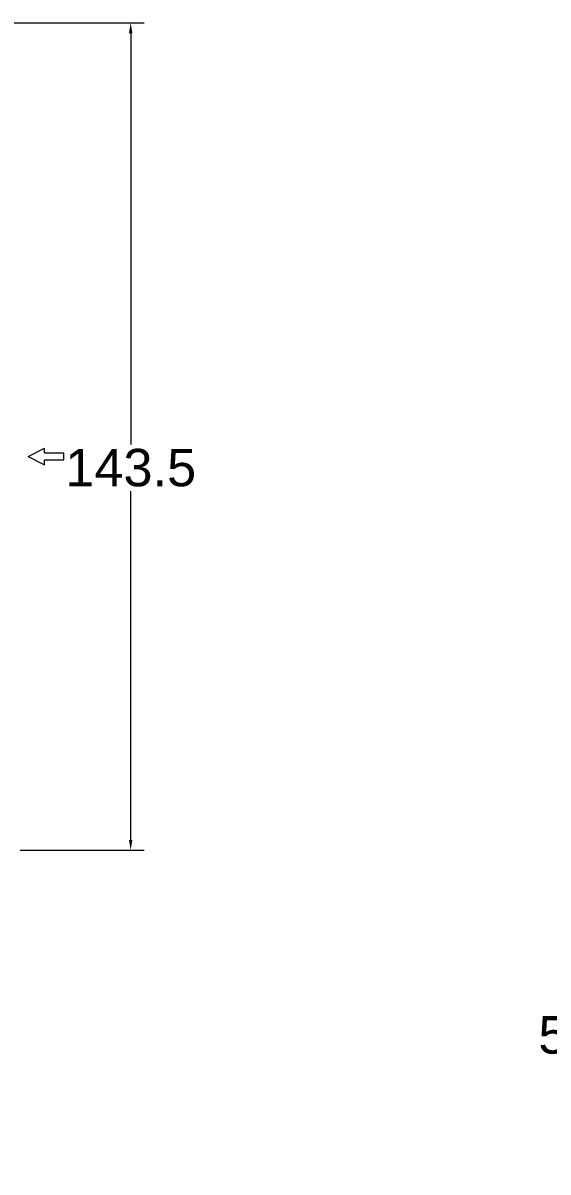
# Model space of a CAD drawing. Header units: inches. Extents: x 0 to 26418, y 0 to 20128.
# Drawn here: x 6518 to 8830, y 12335 to 17398 of the extents above; entities that cross this region are included whole.
import ezdxf

# ---------------------------------------------------------------- set-up
doc = ezdxf.new("R2010")
doc.units = ezdxf.units.IN
doc.header["$MEASUREMENT"] = 0
doc.layers.get('Defpoints').update_dxf_attribs({"lineweight": 5})
doc.styles.add('Roman', font='arial.ttf')
doc.styles.get("Standard").update_dxf_attribs({"font": 'arial.ttf'})
doc.dimstyles.new('ISO-25', dxfattribs={"dimscale": 30, "dimtxt": 1.5, "dimasz": 1.5, "dimexe": 2, "dimexo": 2, "dimtad": 1, "dimtih": 1, "dimtoh": 1, "dimdec": 1, "dimlfac": 0.03937, "dimdsep": 46, "dimtxsty": 'Standard', "dimcen": 2.5, "dimclrd": 7, "dimclre": 7, "dimclrt": 7, "dimadec": 0, "dimazin": 0, "dimtfac": 1, "dimtdec": 1, "dimtmove": 0, "dimatfit": 3, "dimfxl": 1, "dimlwd": 5, "dimlwe": 5, "dimarcsym": 0})

# ---------------------------------------------------------------- blocks, each defined once
blk = doc.blocks.new('*D34')
at = {"color": 7, "linetype": 'Continuous', "lineweight": 5, "transparency": 16777216}
for p, q in [((6040.5, 17398.3), (7052.5, 17398.3)), ((6992.5, 17353.3), (6992.5, 15541.1)), ((6992.5, 13798.3), (6992.5, 15335)), ((6506, 13753.3), (7052.5, 13753.3))]:
    blk.add_line(p, q, dxfattribs=at)
at = {"color": 7, "transparency": 16777216}
for points in [[(6985, 17353.3), (7000, 17353.3), (6992.5, 17398.3)], [(6985, 13798.3), (7000, 13798.3), (6992.5, 13753.3)]]:
    blk.add_solid(points, dxfattribs=at)
at = {"layer": 'Defpoints', "color": 0, "transparency": 16777216}
for p in [(5980.5, 17398.3), (6446, 13753.3), (6992.5, 13753.3)]:
    blk.add_point(p, dxfattribs=at)
at = {"color": 7, "lineweight": 5, "transparency": 16777216, "insert": (6992.5, 15438.1), "char_height": 165, "attachment_point": 5, "style": 'Roman'}
blk.add_mtext('143.5', dxfattribs=at)
blk = doc.blocks.new('*D28')
at = {"color": 7, "linetype": 'Continuous', "lineweight": 5, "transparency": 16777216}
for p, q in [((9480.9, 13841.2), (8951.8, 13841.2)), ((9011.8, 13796.2), (9011.8, 13041.4)), ((9011.8, 12380.2), (9011.8, 12835.3)), ((9480.9, 12335.2), (8951.8, 12335.2))]:
    blk.add_line(p, q, dxfattribs=at)
at = {"color": 7, "transparency": 16777216}
for points in [[(9004.3, 13796.2), (9019.3, 13796.2), (9011.8, 13841.2)], [(9004.3, 12380.2), (9019.3, 12380.2), (9011.8, 12335.2)]]:
    blk.add_solid(points, dxfattribs=at)
at = {"layer": 'Defpoints', "color": 0, "transparency": 16777216}
for p in [(9540.9, 13841.2), (9011.8, 12335.2), (9540.9, 12335.2)]:
    blk.add_point(p, dxfattribs=at)
at = {"color": 7, "lineweight": 5, "transparency": 16777216, "insert": (9011.8, 12938.3), "char_height": 165, "attachment_point": 5, "style": 'Roman'}
blk.add_mtext('59.3', dxfattribs=at)

msp = doc.modelspace()

# ---------------------------------------------------------------- linework, layer by layer
at = {"color": 7, "linetype": 'Continuous', "lineweight": 5, "ltscale": 15}
for q in [(6613.22, 15525.25), (6613.22, 15452.02)]:
    msp.add_line((6540.62, 15488.63), q, dxfattribs=at)
at = {"color": 7, "lineweight": 5}
for p, q in [((6613.22, 15504.06), (6613.22, 15525.25)), ((6613.22, 15503.85), (6698.42, 15503.85)), ((6698.42, 15473), (6698.42, 15503.85)), ((6613.22, 15452.02), (6613.22, 15473.21)), ((6613.22, 15473), (6698.42, 15473))]:
    msp.add_line(p, q, dxfattribs=at)

# ---------------------------------------------------------------- dimensions: what is measured, and where the dimension line sits
for base, p1, p2, picture, middle in [((6992.52, 13753.28), (5980.54, 17398.28), (6446.04, 13753.28), '*D34', (6992.52, 15438.06)), ((9011.82, 12335.18), (9540.95, 13841.18), (9540.95, 12335.18), '*D28', (9011.82, 12938.34))]:
    dim = msp.add_linear_dim(base=base, p1=p1, p2=p2, angle=90, dimstyle='ISO-25', override={"dimtxt": 5.5, "dimpost": '\\X', "dimtxsty": 'Roman', "dimtmove": 1}, dxfattribs=at)
    dim.commit()
    dim.dimension.update_dxf_attribs({"geometry": picture, "text_midpoint": middle, "dimtype": 160})

doc.saveas('drawing.dxf')
